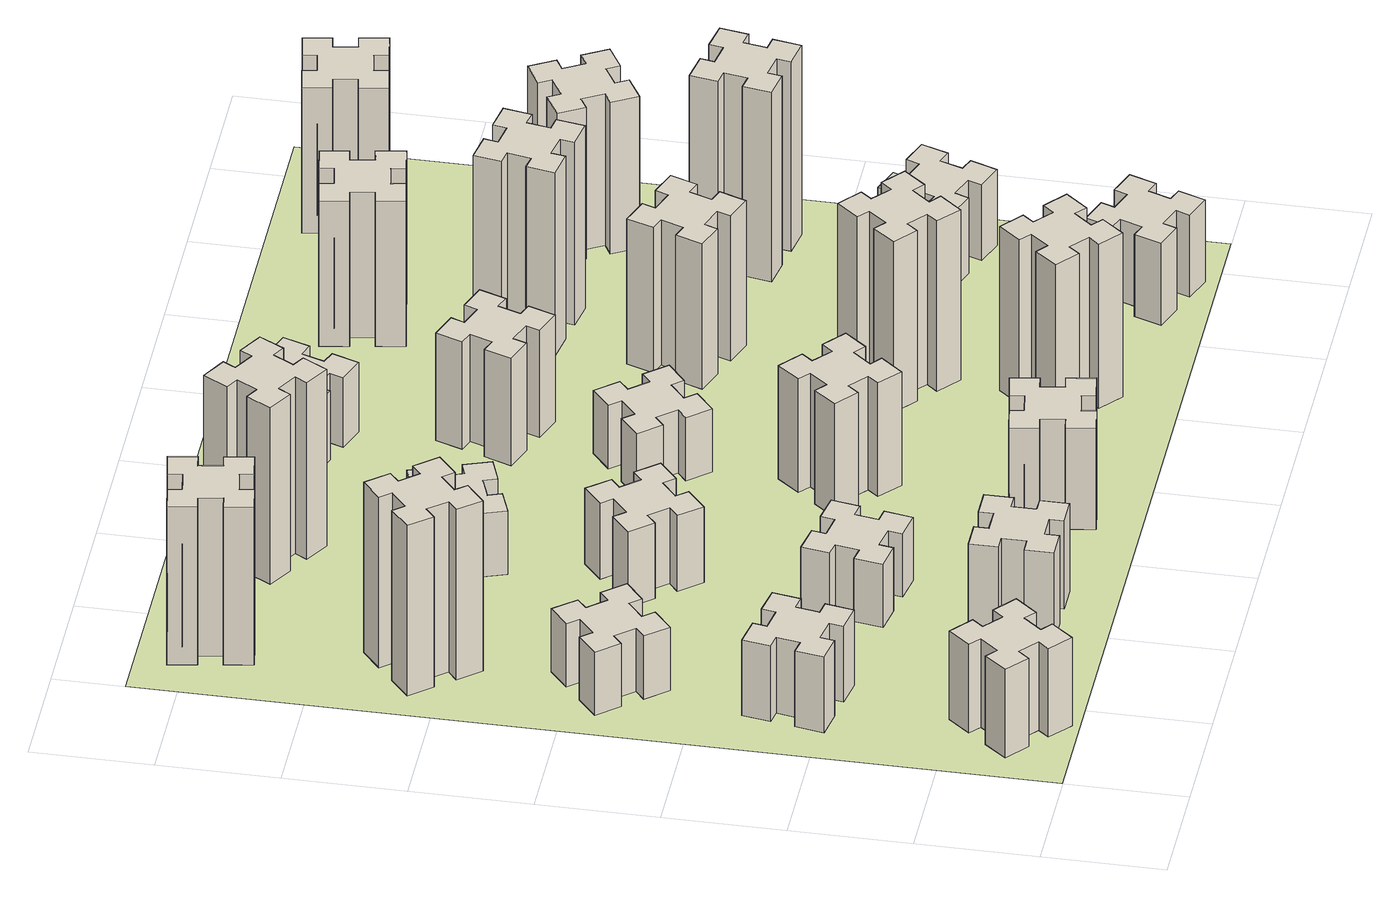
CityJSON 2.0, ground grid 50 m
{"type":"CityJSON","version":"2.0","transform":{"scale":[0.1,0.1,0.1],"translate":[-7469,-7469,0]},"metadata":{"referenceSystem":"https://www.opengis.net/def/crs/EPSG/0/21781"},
"CityObjects":{
"building1":{"type":"Building","attributes":{"class":"1000","function":"1000","usage":"1000","yearOfConstruction":2016,"roofType":"1000","measuredHeight":42,"storeysAboveGround":30,"storeysBelowGround":0},"geometry":[{"type":"Solid","lod":"1","boundaries":[[[[0,1,2,3,4,5,6,7,8,9,10,11,12,13,14,15,16,17,18,19]],[[17,16,20,21]],[[16,15,22,20]],[[15,14,23,22]],[[14,13,24,23]],[[13,12,25,24]],[[12,11,26,25]],[[11,10,27,26]],[[10,9,28,27]],[[9,8,29,28]],[[8,7,30,29]],[[7,6,31,30]],[[6,5,32,31]],[[5,4,33,32]],[[4,3,34,33]],[[3,2,35,34]],[[2,1,36,35]],[[1,0,37,36]],[[0,19,38,37]],[[19,18,39,38]],[[18,17,21,39]],[[24,25,26,27,28,29,30,31,32,33,34,35,36,37,38,39,21,20,22,23]]]]}]},
"building2":{"type":"Building","attributes":{"class":"1000","function":"1000","usage":"1000","yearOfConstruction":2016,"roofType":"1000","measuredHeight":36,"storeysAboveGround":30,"storeysBelowGround":0},"geometry":[{"type":"Solid","lod":"1","boundaries":[[[[40,41,42,43,44,45,46,47,48,49,50,51,52,53,54,55,56,57,58,59]],[[57,56,60,61]],[[56,55,62,60]],[[55,54,63,62]],[[54,53,64,63]],[[53,52,65,64]],[[52,51,66,65]],[[51,50,67,66]],[[50,49,68,67]],[[49,48,69,68]],[[48,47,70,69]],[[47,46,71,70]],[[46,45,72,71]],[[45,44,73,72]],[[44,43,74,73]],[[43,42,75,74]],[[42,41,76,75]],[[41,40,77,76]],[[40,59,78,77]],[[59,58,79,78]],[[58,57,61,79]],[[64,65,66,67,68,69,70,71,72,73,74,75,76,77,78,79,61,60,62,63]]]]}]},
"building3":{"type":"Building","attributes":{"class":"1000","function":"1000","usage":"1000","yearOfConstruction":2016,"roofType":"1000","measuredHeight":30,"storeysAboveGround":30,"storeysBelowGround":0},"geometry":[{"type":"Solid","lod":"1","boundaries":[[[[80,81,82,83,84,85,86,87,88,89,90,91,92,93,94,95,96,97,98,99]],[[97,96,100,101]],[[96,95,102,100]],[[95,94,103,102]],[[94,93,104,103]],[[93,92,105,104]],[[92,91,106,105]],[[91,90,107,106]],[[90,89,108,107]],[[89,88,109,108]],[[88,87,110,109]],[[87,86,111,110]],[[86,85,112,111]],[[85,84,113,112]],[[84,83,114,113]],[[83,82,115,114]],[[82,81,116,115]],[[81,80,117,116]],[[80,99,118,117]],[[99,98,119,118]],[[98,97,101,119]],[[104,105,106,107,108,109,110,111,112,113,114,115,116,117,118,119,101,100,102,103]]]]}]},
"building4":{"type":"Building","attributes":{"class":"1000","function":"1000","usage":"1000","yearOfConstruction":2016,"roofType":"1000","measuredHeight":81,"storeysAboveGround":30,"storeysBelowGround":0},"geometry":[{"type":"Solid","lod":"1","boundaries":[[[[120,121,122,123,124,125,126,127,128,129,130,131,132,133,134,135,136,137,138,139]],[[137,136,140,141]],[[136,135,142,140]],[[135,134,143,142]],[[134,133,144,143]],[[133,132,145,144]],[[132,131,146,145]],[[131,130,147,146]],[[130,129,148,147]],[[129,128,149,148]],[[128,127,150,149]],[[127,126,151,150]],[[126,125,152,151]],[[125,124,153,152]],[[124,123,154,153]],[[123,122,155,154]],[[122,121,156,155]],[[121,120,157,156]],[[120,139,158,157]],[[139,138,159,158]],[[138,137,141,159]],[[144,145,146,147,148,149,150,151,152,153,154,155,156,157,158,159,141,140,142,143]]]]}]},
"building5":{"type":"Building","attributes":{"class":"1000","function":"1000","usage":"1000","yearOfConstruction":2016,"roofType":"1000","measuredHeight":42,"storeysAboveGround":30,"storeysBelowGround":0},"geometry":[{"type":"Solid","lod":"1","boundaries":[[[[160,161,162,163,164,165,166,167,168,169,170,171,172,173,174,175,176,177,178,179]],[[177,176,180,181]],[[176,175,182,180]],[[175,174,183,182]],[[174,173,184,183]],[[173,172,185,184]],[[172,171,186,185]],[[171,170,187,186]],[[170,169,188,187]],[[169,168,189,188]],[[168,167,190,189]],[[167,166,191,190]],[[166,165,192,191]],[[165,164,193,192]],[[164,163,194,193]],[[163,162,195,194]],[[162,161,196,195]],[[161,160,197,196]],[[160,179,198,197]],[[179,178,199,198]],[[178,177,181,199]],[[184,185,186,187,188,189,190,191,192,193,194,195,196,197,198,199,181,180,182,183]]]]}]},
"building6":{"type":"Building","attributes":{"class":"1000","function":"1000","usage":"1000","yearOfConstruction":2016,"roofType":"1000","measuredHeight":75,"storeysAboveGround":30,"storeysBelowGround":0},"geometry":[{"type":"Solid","lod":"1","boundaries":[[[[200,201,202,203,204,205,206,207,208,209,210,211,212,213,214,215,216,217,218,219]],[[217,216,220,221]],[[216,215,222,220]],[[215,214,223,222]],[[214,213,224,223]],[[213,212,225,224]],[[212,211,226,225]],[[211,210,227,226]],[[210,209,228,227]],[[209,208,229,228]],[[208,207,230,229]],[[207,206,231,230]],[[206,205,232,231]],[[205,204,233,232]],[[204,203,234,233]],[[203,202,235,234]],[[202,201,236,235]],[[201,200,237,236]],[[200,219,238,237]],[[219,218,239,238]],[[218,217,221,239]],[[224,225,226,227,228,229,230,231,232,233,234,235,236,237,238,239,221,220,222,223]]]]}]},
"building7":{"type":"Building","attributes":{"class":"1000","function":"1000","usage":"1000","yearOfConstruction":2016,"roofType":"1000","measuredHeight":30,"storeysAboveGround":30,"storeysBelowGround":0},"geometry":[{"type":"Solid","lod":"1","boundaries":[[[[240,241,242,243,244,245,246,247,248,249,250,251,252,253,254,255,256,257,258,259]],[[257,256,260,261]],[[256,255,262,260]],[[255,254,263,262]],[[254,253,264,263]],[[253,252,265,264]],[[252,251,266,265]],[[251,250,267,266]],[[250,249,268,267]],[[249,248,269,268]],[[248,247,270,269]],[[247,246,271,270]],[[246,245,272,271]],[[245,244,273,272]],[[244,243,274,273]],[[243,242,275,274]],[[242,241,276,275]],[[241,240,277,276]],[[240,259,278,277]],[[259,258,279,278]],[[258,257,261,279]],[[264,265,266,267,268,269,270,271,272,273,274,275,276,277,278,279,261,260,262,263]]]]}]},
"building8":{"type":"Building","attributes":{"class":"1000","function":"1000","usage":"1000","yearOfConstruction":2016,"roofType":"1000","measuredHeight":36,"storeysAboveGround":30,"storeysBelowGround":0},"geometry":[{"type":"Solid","lod":"1","boundaries":[[[[280,281,282,283,284,285,286,287,288,289,290,291,292,293,294,295,296,297,298,299]],[[297,296,300,301]],[[296,295,302,300]],[[295,294,303,302]],[[294,293,304,303]],[[293,292,305,304]],[[292,291,306,305]],[[291,290,307,306]],[[290,289,308,307]],[[289,288,309,308]],[[288,287,310,309]],[[287,286,311,310]],[[286,285,312,311]],[[285,284,313,312]],[[284,283,314,313]],[[283,282,315,314]],[[282,281,316,315]],[[281,280,317,316]],[[280,299,318,317]],[[299,298,319,318]],[[298,297,301,319]],[[304,305,306,307,308,309,310,311,312,313,314,315,316,317,318,319,301,300,302,303]]]]}]},
"building9":{"type":"Building","attributes":{"class":"1000","function":"1000","usage":"1000","yearOfConstruction":2016,"roofType":"1000","measuredHeight":30,"storeysAboveGround":30,"storeysBelowGround":0},"geometry":[{"type":"Solid","lod":"1","boundaries":[[[[320,321,322,323,324,325,326,327,328,329,330,331,332,333,334,335,336,337,338,339]],[[337,336,340,341]],[[336,335,342,340]],[[335,334,343,342]],[[334,333,344,343]],[[333,332,345,344]],[[332,331,346,345]],[[331,330,347,346]],[[330,329,348,347]],[[329,328,349,348]],[[328,327,350,349]],[[327,326,351,350]],[[326,325,352,351]],[[325,324,353,352]],[[324,323,354,353]],[[323,322,355,354]],[[322,321,356,355]],[[321,320,357,356]],[[320,339,358,357]],[[339,338,359,358]],[[338,337,341,359]],[[344,345,346,347,348,349,350,351,352,353,354,355,356,357,358,359,341,340,342,343]]]]}]},
"building10":{"type":"Building","attributes":{"class":"1000","function":"1000","usage":"1000","yearOfConstruction":2016,"roofType":"1000","measuredHeight":48,"storeysAboveGround":30,"storeysBelowGround":0},"geometry":[{"type":"Solid","lod":"1","boundaries":[[[[360,361,362,363,364,365,366,367,368,369,370,371,372,373,374,375,376,377,378,379]],[[377,376,380,381]],[[376,375,382,380]],[[375,374,383,382]],[[374,373,384,383]],[[373,372,385,384]],[[372,371,386,385]],[[371,370,387,386]],[[370,369,388,387]],[[369,368,389,388]],[[368,367,390,389]],[[367,366,391,390]],[[366,365,392,391]],[[365,364,393,392]],[[364,363,394,393]],[[363,362,395,394]],[[362,361,396,395]],[[361,360,397,396]],[[360,379,398,397]],[[379,378,399,398]],[[378,377,381,399]],[[384,385,386,387,388,389,390,391,392,393,394,395,396,397,398,399,381,380,382,383]]]]}]},
"building11":{"type":"Building","attributes":{"class":"1000","function":"1000","usage":"1000","yearOfConstruction":2016,"roofType":"1000","measuredHeight":84,"storeysAboveGround":30,"storeysBelowGround":0},"geometry":[{"type":"Solid","lod":"1","boundaries":[[[[400,401,402,403,404,405,406,407,408,409,410,411,412,413,414,415,416,417,418,419]],[[417,416,420,421]],[[416,415,422,420]],[[415,414,423,422]],[[414,413,424,423]],[[413,412,425,424]],[[412,411,426,425]],[[411,410,427,426]],[[410,409,428,427]],[[409,408,429,428]],[[408,407,430,429]],[[407,406,431,430]],[[406,405,432,431]],[[405,404,433,432]],[[404,403,434,433]],[[403,402,435,434]],[[402,401,436,435]],[[401,400,437,436]],[[400,419,438,437]],[[419,418,439,438]],[[418,417,421,439]],[[424,425,426,427,428,429,430,431,432,433,434,435,436,437,438,439,421,420,422,423]]]]}]},
"building12":{"type":"Building","attributes":{"class":"1000","function":"1000","usage":"1000","yearOfConstruction":2016,"roofType":"1000","measuredHeight":54,"storeysAboveGround":30,"storeysBelowGround":0},"geometry":[{"type":"Solid","lod":"1","boundaries":[[[[440,441,442,443,444,445,446,447,448,449,450,451,452,453,454,455,456,457,458,459]],[[457,456,460,461]],[[456,455,462,460]],[[455,454,463,462]],[[454,453,464,463]],[[453,452,465,464]],[[452,451,466,465]],[[451,450,467,466]],[[450,449,468,467]],[[449,448,469,468]],[[448,447,470,469]],[[447,446,471,470]],[[446,445,472,471]],[[445,444,473,472]],[[444,443,474,473]],[[443,442,475,474]],[[442,441,476,475]],[[441,440,477,476]],[[440,459,478,477]],[[459,458,479,478]],[[458,457,461,479]],[[464,465,466,467,468,469,470,471,472,473,474,475,476,477,478,479,461,460,462,463]]]]}]},
"building13":{"type":"Building","attributes":{"class":"1000","function":"1000","usage":"1000","yearOfConstruction":2016,"roofType":"1000","measuredHeight":30,"storeysAboveGround":30,"storeysBelowGround":0},"geometry":[{"type":"Solid","lod":"1","boundaries":[[[[480,481,482,483,484,485,486,487,488,489,490,491,492,493,494,495,496,497,498,499]],[[497,496,500,501]],[[496,495,502,500]],[[495,494,503,502]],[[494,493,504,503]],[[493,492,505,504]],[[492,491,506,505]],[[491,490,507,506]],[[490,489,508,507]],[[489,488,509,508]],[[488,487,510,509]],[[487,486,511,510]],[[486,485,512,511]],[[485,484,513,512]],[[484,483,514,513]],[[483,482,515,514]],[[482,481,516,515]],[[481,480,517,516]],[[480,499,518,517]],[[499,498,519,518]],[[498,497,501,519]],[[504,505,506,507,508,509,510,511,512,513,514,515,516,517,518,519,501,500,502,503]]]]}]},
"building14":{"type":"Building","attributes":{"class":"1000","function":"1000","usage":"1000","yearOfConstruction":2016,"roofType":"1000","measuredHeight":51,"storeysAboveGround":30,"storeysBelowGround":0},"geometry":[{"type":"Solid","lod":"1","boundaries":[[[[520,521,522,523,524,525,526,527,528,529,530,531,532,533,534,535,536,537,538,539]],[[537,536,540,541]],[[536,535,542,540]],[[535,534,543,542]],[[534,533,544,543]],[[533,532,545,544]],[[532,531,546,545]],[[531,530,547,546]],[[530,529,548,547]],[[529,528,549,548]],[[528,527,550,549]],[[527,526,551,550]],[[526,525,552,551]],[[525,524,553,552]],[[524,523,554,553]],[[523,522,555,554]],[[522,521,556,555]],[[521,520,557,556]],[[520,539,558,557]],[[539,538,559,558]],[[538,537,541,559]],[[544,545,546,547,548,549,550,551,552,553,554,555,556,557,558,559,541,540,542,543]]]]}]},
"building15":{"type":"Building","attributes":{"class":"1000","function":"1000","usage":"1000","yearOfConstruction":2016,"roofType":"1000","measuredHeight":78,"storeysAboveGround":30,"storeysBelowGround":0},"geometry":[{"type":"Solid","lod":"1","boundaries":[[[[560,561,562,563,564,565,566,567,568,569,570,571,572,573,574,575,576,577,578,579]],[[577,576,580,581]],[[576,575,582,580]],[[575,574,583,582]],[[574,573,584,583]],[[573,572,585,584]],[[572,571,586,585]],[[571,570,587,586]],[[570,569,588,587]],[[569,568,589,588]],[[568,567,590,589]],[[567,566,591,590]],[[566,565,592,591]],[[565,564,593,592]],[[564,563,594,593]],[[563,562,595,594]],[[562,561,596,595]],[[561,560,597,596]],[[560,579,598,597]],[[579,578,599,598]],[[578,577,581,599]],[[584,585,586,587,588,589,590,591,592,593,594,595,596,597,598,599,581,580,582,583]]]]}]},
"building16":{"type":"Building","attributes":{"class":"1000","function":"1000","usage":"1000","yearOfConstruction":2016,"roofType":"1000","measuredHeight":33,"storeysAboveGround":30,"storeysBelowGround":0},"geometry":[{"type":"Solid","lod":"1","boundaries":[[[[600,601,602,603,604,605,606,607,608,609,610,611,612,613,614,615,616,617,618,619]],[[617,616,620,621]],[[616,615,622,620]],[[615,614,623,622]],[[614,613,624,623]],[[613,612,625,624]],[[612,611,626,625]],[[611,610,627,626]],[[610,609,628,627]],[[609,608,629,628]],[[608,607,630,629]],[[607,606,631,630]],[[606,605,632,631]],[[605,604,633,632]],[[604,603,634,633]],[[603,602,635,634]],[[602,601,636,635]],[[601,600,637,636]],[[600,619,638,637]],[[619,618,639,638]],[[618,617,621,639]],[[624,625,626,627,628,629,630,631,632,633,634,635,636,637,638,639,621,620,622,623]]]]}]},
"building17":{"type":"Building","attributes":{"class":"1000","function":"1000","usage":"1000","yearOfConstruction":2016,"roofType":"1000","measuredHeight":81,"storeysAboveGround":30,"storeysBelowGround":0},"geometry":[{"type":"Solid","lod":"1","boundaries":[[[[640,641,642,643,644,645,646,647,648,649,650,651,652,653,654,655,656,657,658,659]],[[657,656,660,661]],[[656,655,662,660]],[[655,654,663,662]],[[654,653,664,663]],[[653,652,665,664]],[[652,651,666,665]],[[651,650,667,666]],[[650,649,668,667]],[[649,648,669,668]],[[648,647,670,669]],[[647,646,671,670]],[[646,645,672,671]],[[645,644,673,672]],[[644,643,674,673]],[[643,642,675,674]],[[642,641,676,675]],[[641,640,677,676]],[[640,659,678,677]],[[659,658,679,678]],[[658,657,661,679]],[[664,665,666,667,668,669,670,671,672,673,674,675,676,677,678,679,661,660,662,663]]]]}]},
"building18":{"type":"Building","attributes":{"class":"1000","function":"1000","usage":"1000","yearOfConstruction":2016,"roofType":"1000","measuredHeight":69,"storeysAboveGround":30,"storeysBelowGround":0},"geometry":[{"type":"Solid","lod":"1","boundaries":[[[[680,681,682,683,684,685,686,687,688,689,690,691,692,693,694,695,696,697,698,699]],[[697,696,700,701]],[[696,695,702,700]],[[695,694,703,702]],[[694,693,704,703]],[[693,692,705,704]],[[692,691,706,705]],[[691,690,707,706]],[[690,689,708,707]],[[689,688,709,708]],[[688,687,710,709]],[[687,686,711,710]],[[686,685,712,711]],[[685,684,713,712]],[[684,683,714,713]],[[683,682,715,714]],[[682,681,716,715]],[[681,680,717,716]],[[680,699,718,717]],[[699,698,719,718]],[[698,697,701,719]],[[704,705,706,707,708,709,710,711,712,713,714,715,716,717,718,719,701,700,702,703]]]]}]},
"building19":{"type":"Building","attributes":{"class":"1000","function":"1000","usage":"1000","yearOfConstruction":2016,"roofType":"1000","measuredHeight":39,"storeysAboveGround":30,"storeysBelowGround":0},"geometry":[{"type":"Solid","lod":"1","boundaries":[[[[720,721,722,723,724,725,726,727,728,729,730,731,732,733,734,735,736,737,738,739]],[[737,736,740,741]],[[736,735,742,740]],[[735,734,743,742]],[[734,733,744,743]],[[733,732,745,744]],[[732,731,746,745]],[[731,730,747,746]],[[730,729,748,747]],[[729,728,749,748]],[[728,727,750,749]],[[727,726,751,750]],[[726,725,752,751]],[[725,724,753,752]],[[724,723,754,753]],[[723,722,755,754]],[[722,721,756,755]],[[721,720,757,756]],[[720,739,758,757]],[[739,738,759,758]],[[738,737,741,759]],[[744,745,746,747,748,749,750,751,752,753,754,755,756,757,758,759,741,740,742,743]]]]}]},
"building20":{"type":"Building","attributes":{"class":"1000","function":"1000","usage":"1000","yearOfConstruction":2016,"roofType":"1000","measuredHeight":87,"storeysAboveGround":30,"storeysBelowGround":0},"geometry":[{"type":"Solid","lod":"1","boundaries":[[[[760,761,762,763,764,765,766,767,768,769,770,771,772,773,774,775,776,777,778,779]],[[777,776,780,781]],[[776,775,782,780]],[[775,774,783,782]],[[774,773,784,783]],[[773,772,785,784]],[[772,771,786,785]],[[771,770,787,786]],[[770,769,788,787]],[[769,768,789,788]],[[768,767,790,789]],[[767,766,791,790]],[[766,765,792,791]],[[765,764,793,792]],[[764,763,794,793]],[[763,762,795,794]],[[762,761,796,795]],[[761,760,797,796]],[[760,779,798,797]],[[779,778,799,798]],[[778,777,781,799]],[[784,785,786,787,788,789,790,791,792,793,794,795,796,797,798,799,781,780,782,783]]]]}]},
"building21":{"type":"Building","attributes":{"class":"1000","function":"1000","usage":"1000","yearOfConstruction":2016,"roofType":"1000","measuredHeight":69,"storeysAboveGround":30,"storeysBelowGround":0},"geometry":[{"type":"Solid","lod":"1","boundaries":[[[[800,801,802,803,804,805,806,807,808,809,810,811,812,813,814,815,816,817,818,819]],[[817,816,820,821]],[[816,815,822,820]],[[815,814,823,822]],[[814,813,824,823]],[[813,812,825,824]],[[812,811,826,825]],[[811,810,827,826]],[[810,809,828,827]],[[809,808,829,828]],[[808,807,830,829]],[[807,806,831,830]],[[806,805,832,831]],[[805,804,833,832]],[[804,803,834,833]],[[803,802,835,834]],[[802,801,836,835]],[[801,800,837,836]],[[800,819,838,837]],[[819,818,839,838]],[[818,817,821,839]],[[824,825,826,827,828,829,830,831,832,833,834,835,836,837,838,839,821,820,822,823]]]]}]},
"building22":{"type":"Building","attributes":{"class":"1000","function":"1000","usage":"1000","yearOfConstruction":2016,"roofType":"1000","measuredHeight":36,"storeysAboveGround":30,"storeysBelowGround":0},"geometry":[{"type":"Solid","lod":"1","boundaries":[[[[840,841,842,843,844,845,846,847,848,849,850,851,852,853,854,855,856,857,858,859]],[[857,856,860,861]],[[856,855,862,860]],[[855,854,863,862]],[[854,853,864,863]],[[853,852,865,864]],[[852,851,866,865]],[[851,850,867,866]],[[850,849,868,867]],[[849,848,869,868]],[[848,847,870,869]],[[847,846,871,870]],[[846,845,872,871]],[[845,844,873,872]],[[844,843,874,873]],[[843,842,875,874]],[[842,841,876,875]],[[841,840,877,876]],[[840,859,878,877]],[[859,858,879,878]],[[858,857,861,879]],[[864,865,866,867,868,869,870,871,872,873,874,875,876,877,878,879,861,860,862,863]]]]}]},
"building23":{"type":"Building","attributes":{"class":"1000","function":"1000","usage":"1000","yearOfConstruction":2016,"roofType":"1000","measuredHeight":90,"storeysAboveGround":30,"storeysBelowGround":0},"geometry":[{"type":"Solid","lod":"1","boundaries":[[[[880,881,882,883,884,885,886,887,888,889,890,891,892,893,894,895,896,897,898,899]],[[897,896,900,901]],[[896,895,902,900]],[[895,894,903,902]],[[894,893,904,903]],[[893,892,905,904]],[[892,891,906,905]],[[891,890,907,906]],[[890,889,908,907]],[[889,888,909,908]],[[888,887,910,909]],[[887,886,911,910]],[[886,885,912,911]],[[885,884,913,912]],[[884,883,914,913]],[[883,882,915,914]],[[882,881,916,915]],[[881,880,917,916]],[[880,899,918,917]],[[899,898,919,918]],[[898,897,901,919]],[[904,905,906,907,908,909,910,911,912,913,914,915,916,917,918,919,901,900,902,903]]]]}]},
"building24":{"type":"Building","attributes":{"class":"1000","function":"1000","usage":"1000","yearOfConstruction":2016,"roofType":"1000","measuredHeight":72,"storeysAboveGround":30,"storeysBelowGround":0},"geometry":[{"type":"Solid","lod":"1","boundaries":[[[[920,921,922,923,924,925,926,927,928,929,930,931,932,933,934,935,936,937,938,939]],[[937,936,940,941]],[[936,935,942,940]],[[935,934,943,942]],[[934,933,944,943]],[[933,932,945,944]],[[932,931,946,945]],[[931,930,947,946]],[[930,929,948,947]],[[929,928,949,948]],[[928,927,950,949]],[[927,926,951,950]],[[926,925,952,951]],[[925,924,953,952]],[[924,923,954,953]],[[923,922,955,954]],[[922,921,956,955]],[[921,920,957,956]],[[920,939,958,957]],[[939,938,959,958]],[[938,937,941,959]],[[944,945,946,947,948,949,950,951,952,953,954,955,956,957,958,959,941,940,942,943]]]]}]},
"building25":{"type":"Building","attributes":{"class":"1000","function":"1000","usage":"1000","yearOfConstruction":2016,"roofType":"1000","measuredHeight":69,"storeysAboveGround":30,"storeysBelowGround":0},"geometry":[{"type":"Solid","lod":"1","boundaries":[[[[960,961,962,963,964,965,966,967,968,969,970,971,972,973,974,975,976,977,978,979]],[[977,976,980,981]],[[976,975,982,980]],[[975,974,983,982]],[[974,973,984,983]],[[973,972,985,984]],[[972,971,986,985]],[[971,970,987,986]],[[970,969,988,987]],[[969,968,989,988]],[[968,967,990,989]],[[967,966,991,990]],[[966,965,992,991]],[[965,964,993,992]],[[964,963,994,993]],[[963,962,995,994]],[[962,961,996,995]],[[961,960,997,996]],[[960,979,998,997]],[[979,978,999,998]],[[978,977,981,999]],[[984,985,986,987,988,989,990,991,992,993,994,995,996,997,998,999,981,980,982,983]]]]}]},
"landuse1":{"type":"LandUse","attributes":{"name":"plot1","function":"1010"},"geometry":[{"type":"MultiSurface","lod":"1","boundaries":[[[1000,1001,1002,1003]]]}]}
},
"vertices":[
[266,223,0],[343,159,0],[304,113,0],[396,36,0],[473,128,0],[427,166,0],[492,243,0],[538,204,0],[615,296,0],[523,373,0],[484,327,0],[408,392,0],[446,438,0],[354,515,0],[277,423,0],[323,384,0],[259,308,0],[213,346,0],[136,254,0],[228,177,0],[259,308,420],[213,346,420],[323,384,420],[277,423,420],[354,515,420],[446,438,420],[408,392,420],[484,327,420],[523,373,420],[615,296,420],[538,204,420],[492,243,420],[427,166,420],[473,128,420],[396,36,420],[304,113,420],[343,159,420],[266,223,420],[228,177,420],[136,254,420],
[307,1016,0],[405,998,0],[395,939,0],[513,918,0],[534,1037,0],[475,1047,0],[492,1145,0],[551,1135,0],[572,1253,0],[454,1274,0],[444,1215,0],[345,1232,0],[356,1291,0],[237,1312,0],[217,1194,0],[276,1184,0],[258,1085,0],[199,1096,0],[178,977,0],[297,957,0],[258,1085,360],[199,1096,360],[276,1184,360],[217,1194,360],[237,1312,360],[356,1291,360],[345,1232,360],[444,1215,360],[454,1274,360],[572,1253,360],[551,1135,360],[492,1145,360],[475,1047,360],[534,1037,360],[513,918,360],[395,939,360],[405,998,360],[307,1016,360],[297,957,360],[178,977,360],
[492,1888,0],[427,1964,0],[473,2003,0],[396,2095,0],[304,2018,0],[343,1972,0],[266,1907,0],[228,1953,0],[136,1876,0],[213,1784,0],[259,1823,0],[323,1746,0],[277,1708,0],[354,1616,0],[446,1693,0],[408,1739,0],[484,1803,0],[523,1757,0],[615,1834,0],[538,1926,0],[484,1803,300],[523,1757,300],[408,1739,300],[446,1693,300],[354,1616,300],[277,1708,300],[323,1746,300],[259,1823,300],[213,1784,300],[136,1876,300],[228,1953,300],[266,1907,300],[343,1972,300],[304,2018,300],[396,2095,300],[473,2003,300],[427,1964,300],[492,1888,300],[538,1926,300],[615,1834,300],
[343,2712,0],[266,2647,0],[228,2693,0],[136,2616,0],[213,2524,0],[259,2563,0],[323,2486,0],[277,2448,0],[354,2356,0],[446,2433,0],[408,2479,0],[484,2543,0],[523,2497,0],[615,2574,0],[538,2666,0],[492,2628,0],[427,2704,0],[473,2743,0],[396,2835,0],[304,2758,0],[427,2704,810],[473,2743,810],[492,2628,810],[538,2666,810],[615,2574,810],[523,2497,810],[484,2543,810],[408,2479,810],[446,2433,810],[354,2356,810],[277,2448,810],[323,2486,810],[259,2563,810],[213,2524,810],[136,2616,810],[228,2693,810],[266,2647,810],[343,2712,810],[304,2758,810],[396,2835,810],
[1165,485,0],[1065,485,0],[1065,545,0],[945,545,0],[945,425,0],[1005,425,0],[1005,325,0],[945,325,0],[945,205,0],[1065,205,0],[1065,265,0],[1165,265,0],[1165,205,0],[1285,205,0],[1285,325,0],[1225,325,0],[1225,425,0],[1285,425,0],[1285,545,0],[1165,545,0],[1225,425,420],[1285,425,420],[1225,325,420],[1285,325,420],[1285,205,420],[1165,205,420],[1165,265,420],[1065,265,420],[1065,205,420],[945,205,420],[945,325,420],[1005,325,420],[1005,425,420],[945,425,420],[945,545,420],[1065,545,420],[1065,485,420],[1165,485,420],[1165,545,420],[1285,545,420],
[492,3405,0],[475,3504,0],[534,3514,0],[513,3632,0],[395,3611,0],[405,3552,0],[307,3535,0],[297,3594,0],[178,3573,0],[199,3455,0],[258,3465,0],[276,3367,0],[217,3357,0],[237,3238,0],[356,3259,0],[345,3318,0],[444,3336,0],[454,3277,0],[572,3297,0],[551,3416,0],[444,3336,750],[454,3277,750],[345,3318,750],[356,3259,750],[237,3238,750],[217,3357,750],[276,3367,750],[258,3465,750],[199,3455,750],[178,3573,750],[297,3594,750],[307,3535,750],[405,3552,750],[395,3611,750],[513,3632,750],[534,3514,750],[475,3504,750],[492,3405,750],[551,3416,750],[572,3297,750],
[1016,1084,0],[998,985,0],[939,996,0],[918,877,0],[1037,857,0],[1047,916,0],[1145,898,0],[1135,839,0],[1253,818,0],[1274,937,0],[1215,947,0],[1232,1045,0],[1291,1035,0],[1312,1153,0],[1194,1174,0],[1184,1115,0],[1085,1132,0],[1096,1191,0],[977,1212,0],[957,1094,0],[1085,1132,300],[1096,1191,300],[1184,1115,300],[1194,1174,300],[1312,1153,300],[1291,1035,300],[1232,1045,300],[1215,947,300],[1274,937,300],[1253,818,300],[1135,839,300],[1145,898,300],[1047,916,300],[1037,857,300],[918,877,300],[939,996,300],[998,985,300],[1016,1084,300],[957,1094,300],[977,1212,300],
[1083,1972,0],[1006,1907,0],[968,1953,0],[876,1876,0],[953,1784,0],[999,1823,0],[1063,1746,0],[1017,1708,0],[1094,1616,0],[1186,1693,0],[1148,1739,0],[1224,1803,0],[1263,1757,0],[1355,1834,0],[1278,1926,0],[1232,1888,0],[1167,1964,0],[1213,2003,0],[1136,2095,0],[1044,2018,0],[1167,1964,360],[1213,2003,360],[1232,1888,360],[1278,1926,360],[1355,1834,360],[1263,1757,360],[1224,1803,360],[1148,1739,360],[1186,1693,360],[1094,1616,360],[1017,1708,360],[1063,1746,360],[999,1823,360],[953,1784,360],[876,1876,360],[968,1953,360],[1006,1907,360],[1083,1972,360],[1044,2018,360],[1136,2095,360],
[1106,2475,0],[1200,2509,0],[1220,2453,0],[1333,2494,0],[1292,2607,0],[1236,2586,0],[1202,2680,0],[1258,2700,0],[1217,2813,0],[1104,2772,0],[1125,2716,0],[1031,2682,0],[1010,2738,0],[897,2697,0],[939,2584,0],[995,2605,0],[1029,2511,0],[973,2490,0],[1014,2377,0],[1127,2419,0],[1029,2511,300],[973,2490,300],[995,2605,300],[939,2584,300],[897,2697,300],[1010,2738,300],[1031,2682,300],[1125,2716,300],[1104,2772,300],[1217,2813,300],[1258,2700,300],[1202,2680,300],[1236,2586,300],[1292,2607,300],[1333,2494,300],[1220,2453,300],[1200,2509,300],[1106,2475,300],[1127,2419,300],[1014,2377,300],
[1738,405,0],[1756,307,0],[1697,297,0],[1717,178,0],[1836,199,0],[1825,258,0],[1924,276,0],[1934,217,0],[2052,237,0],[2031,356,0],[1972,345,0],[1955,444,0],[2014,454,0],[1993,572,0],[1875,551,0],[1885,492,0],[1787,475,0],[1777,534,0],[1658,513,0],[1679,395,0],[1787,475,480],[1777,534,480],[1885,492,480],[1875,551,480],[1993,572,480],[2014,454,480],[1955,444,480],[1972,345,480],[2031,356,480],[2052,237,480],[1934,217,480],[1924,276,480],[1825,258,480],[1836,199,480],[1717,178,480],[1697,297,480],[1756,307,480],[1738,405,480],[1679,395,480],[1658,513,480],
[917,3265,0],[1004,3215,0],[974,3163,0],[1078,3103,0],[1138,3207,0],[1086,3237,0],[1136,3324,0],[1188,3294,0],[1248,3398,0],[1144,3458,0],[1114,3406,0],[1027,3456,0],[1057,3508,0],[953,3568,0],[893,3464,0],[945,3434,0],[895,3347,0],[843,3377,0],[783,3273,0],[887,3213,0],[895,3347,840],[843,3377,840],[945,3434,840],[893,3464,840],[953,3568,840],[1057,3508,840],[1027,3456,840],[1114,3406,840],[1144,3458,840],[1248,3398,840],[1188,3294,840],[1136,3324,840],[1086,3237,840],[1138,3207,840],[1078,3103,840],[974,3163,840],[1004,3215,840],[917,3265,840],[887,3213,840],[783,3273,840],
[1746,1163,0],[1823,1099,0],[1784,1053,0],[1876,976,0],[1953,1068,0],[1907,1106,0],[1972,1183,0],[2018,1144,0],[2095,1236,0],[2003,1313,0],[1964,1267,0],[1888,1332,0],[1926,1378,0],[1834,1455,0],[1757,1363,0],[1803,1324,0],[1739,1248,0],[1693,1286,0],[1616,1194,0],[1708,1117,0],[1739,1248,540],[1693,1286,540],[1803,1324,540],[1757,1363,540],[1834,1455,540],[1926,1378,540],[1888,1332,540],[1964,1267,540],[2003,1313,540],[2095,1236,540],[2018,1144,540],[1972,1183,540],[1907,1106,540],[1953,1068,540],[1876,976,540],[1784,1053,540],[1823,1099,540],[1746,1163,540],[1708,1117,540],[1616,1194,540],
[1972,1988,0],[1907,2064,0],[1953,2103,0],[1876,2195,0],[1784,2118,0],[1823,2072,0],[1746,2007,0],[1708,2053,0],[1616,1976,0],[1693,1884,0],[1739,1923,0],[1803,1846,0],[1757,1808,0],[1834,1716,0],[1926,1793,0],[1888,1839,0],[1964,1903,0],[2003,1857,0],[2095,1934,0],[2018,2026,0],[1964,1903,300],[2003,1857,300],[1888,1839,300],[1926,1793,300],[1834,1716,300],[1757,1808,300],[1803,1846,300],[1739,1923,300],[1693,1884,300],[1616,1976,300],[1708,2053,300],[1746,2007,300],[1823,2072,300],[1784,2118,300],[1876,2195,300],[1953,2103,300],[1907,2064,300],[1972,1988,300],[2018,2026,300],[2095,1934,300],
[2040,2682,0],[1946,2716,0],[1967,2772,0],[1854,2813,0],[1813,2700,0],[1869,2680,0],[1835,2586,0],[1779,2607,0],[1737,2494,0],[1850,2453,0],[1871,2509,0],[1965,2475,0],[1944,2419,0],[2057,2377,0],[2098,2490,0],[2042,2511,0],[2076,2605,0],[2132,2584,0],[2173,2697,0],[2060,2738,0],[2076,2605,510],[2132,2584,510],[2042,2511,510],[2098,2490,510],[2057,2377,510],[1944,2419,510],[1965,2475,510],[1871,2509,510],[1850,2453,510],[1737,2494,510],[1779,2607,510],[1835,2586,510],[1869,2680,510],[1813,2700,510],[1854,2813,510],[1967,2772,510],[1946,2716,510],[2040,2682,510],[2060,2738,510],[2173,2697,510],
[2704,527,0],[2628,592,0],[2666,638,0],[2574,715,0],[2497,623,0],[2543,584,0],[2479,508,0],[2433,546,0],[2356,454,0],[2448,377,0],[2486,423,0],[2563,359,0],[2524,313,0],[2616,236,0],[2693,328,0],[2647,366,0],[2712,443,0],[2758,404,0],[2835,496,0],[2743,573,0],[2712,443,780],[2758,404,780],[2647,366,780],[2693,328,780],[2616,236,780],[2524,313,780],[2563,359,780],[2486,423,780],[2448,377,780],[2356,454,780],[2433,546,780],[2479,508,780],[2543,584,780],[2497,623,780],[2574,715,780],[2666,638,780],[2628,592,780],[2704,527,780],[2743,573,780],[2835,496,780],
[1671,3249,0],[1765,3215,0],[1744,3159,0],[1857,3117,0],[1898,3230,0],[1842,3251,0],[1876,3345,0],[1932,3324,0],[1973,3437,0],[1860,3478,0],[1840,3422,0],[1746,3456,0],[1767,3512,0],[1654,3553,0],[1613,3440,0],[1669,3420,0],[1635,3326,0],[1579,3347,0],[1537,3234,0],[1650,3193,0],[1635,3326,330],[1579,3347,330],[1669,3420,330],[1613,3440,330],[1654,3553,330],[1767,3512,330],[1746,3456,330],[1840,3422,330],[1860,3478,330],[1973,3437,330],[1932,3324,330],[1876,3345,330],[1842,3251,330],[1898,3230,330],[1857,3117,330],[1744,3159,330],[1765,3215,330],[1671,3249,330],[1650,3193,330],[1537,3234,330],
[2647,1006,0],[2712,1083,0],[2758,1044,0],[2835,1136,0],[2743,1213,0],[2704,1167,0],[2628,1232,0],[2666,1278,0],[2574,1355,0],[2497,1263,0],[2543,1224,0],[2479,1148,0],[2433,1186,0],[2356,1094,0],[2448,1017,0],[2486,1063,0],[2563,999,0],[2524,953,0],[2616,876,0],[2693,968,0],[2563,999,810],[2524,953,810],[2486,1063,810],[2448,1017,810],[2356,1094,810],[2433,1186,810],[2479,1148,810],[2543,1224,810],[2497,1263,810],[2574,1355,810],[2666,1278,810],[2628,1232,810],[2704,1167,810],[2743,1213,810],[2835,1136,810],[2758,1044,810],[2712,1083,810],[2647,1006,810],[2693,968,810],[2616,876,810],
[2682,1871,0],[2716,1965,0],[2772,1944,0],[2813,2057,0],[2700,2098,0],[2680,2042,0],[2586,2076,0],[2607,2132,0],[2494,2173,0],[2453,2060,0],[2509,2040,0],[2475,1946,0],[2419,1967,0],[2377,1854,0],[2490,1813,0],[2511,1869,0],[2605,1835,0],[2584,1779,0],[2697,1737,0],[2738,1850,0],[2605,1835,690],[2584,1779,690],[2511,1869,690],[2490,1813,690],[2377,1854,690],[2419,1967,690],[2475,1946,690],[2509,2040,690],[2453,2060,690],[2494,2173,690],[2607,2132,690],[2586,2076,690],[2680,2042,690],[2700,2098,690],[2813,2057,690],[2772,1944,690],[2716,1965,690],[2682,1871,690],[2738,1850,690],[2697,1737,690],
[3251,189,0],[3345,155,0],[3324,99,0],[3437,57,0],[3478,170,0],[3422,191,0],[3456,285,0],[3512,264,0],[3553,377,0],[3440,418,0],[3420,362,0],[3326,396,0],[3347,452,0],[3234,493,0],[3193,380,0],[3249,360,0],[3215,266,0],[3159,287,0],[3117,174,0],[3230,133,0],[3215,266,390],[3159,287,390],[3249,360,390],[3193,380,390],[3234,493,390],[3347,452,390],[3326,396,390],[3420,362,390],[3440,418,390],[3553,377,390],[3512,264,390],[3456,285,390],[3422,191,390],[3478,170,390],[3437,57,390],[3324,99,390],[3345,155,390],[3251,189,390],[3230,133,390],[3117,174,390],
[2627,2496,0],[2725,2478,0],[2715,2419,0],[2833,2398,0],[2854,2517,0],[2795,2527,0],[2812,2625,0],[2871,2615,0],[2892,2733,0],[2774,2754,0],[2764,2695,0],[2665,2712,0],[2676,2771,0],[2557,2792,0],[2537,2674,0],[2596,2664,0],[2578,2565,0],[2519,2576,0],[2498,2457,0],[2617,2437,0],[2578,2565,870],[2519,2576,870],[2596,2664,870],[2537,2674,870],[2557,2792,870],[2676,2771,870],[2665,2712,870],[2764,2695,870],[2774,2754,870],[2892,2733,870],[2871,2615,870],[2812,2625,870],[2795,2527,870],[2854,2517,870],[2833,2398,870],[2715,2419,870],[2725,2478,870],[2627,2496,870],[2617,2437,870],[2498,2457,870],
[2565,3118,0],[2664,3136,0],[2674,3077,0],[2792,3097,0],[2771,3216,0],[2712,3205,0],[2695,3304,0],[2754,3314,0],[2733,3432,0],[2615,3411,0],[2625,3352,0],[2527,3335,0],[2517,3394,0],[2398,3373,0],[2419,3255,0],[2478,3265,0],[2496,3167,0],[2437,3157,0],[2457,3038,0],[2576,3059,0],[2496,3167,690],[2437,3157,690],[2478,3265,690],[2419,3255,690],[2398,3373,690],[2517,3394,690],[2527,3335,690],[2625,3352,690],[2615,3411,690],[2733,3432,690],[2754,3314,690],[2695,3304,690],[2712,3205,690],[2771,3216,690],[2792,3097,690],[2674,3077,690],[2664,3136,690],[2565,3118,690],[2576,3059,690],[2457,3038,690],
[3351,1029,0],[3445,995,0],[3424,939,0],[3537,897,0],[3578,1010,0],[3522,1031,0],[3556,1125,0],[3612,1104,0],[3653,1217,0],[3540,1258,0],[3520,1202,0],[3426,1236,0],[3447,1292,0],[3334,1333,0],[3293,1220,0],[3349,1200,0],[3315,1106,0],[3259,1127,0],[3217,1014,0],[3330,973,0],[3315,1106,360],[3259,1127,360],[3349,1200,360],[3293,1220,360],[3334,1333,360],[3447,1292,360],[3426,1236,360],[3520,1202,360],[3540,1258,360],[3653,1217,360],[3612,1104,360],[3556,1125,360],[3522,1031,360],[3578,1010,360],[3537,897,360],[3424,939,360],[3445,995,360],[3351,1029,360],[3330,973,360],[3217,1014,360],
[3435,1787,0],[3452,1885,0],[3511,1875,0],[3532,1993,0],[3414,2014,0],[3404,1955,0],[3305,1972,0],[3316,2031,0],[3197,2052,0],[3177,1934,0],[3236,1924,0],[3218,1825,0],[3159,1836,0],[3138,1717,0],[3257,1697,0],[3267,1756,0],[3365,1738,0],[3355,1679,0],[3473,1658,0],[3494,1777,0],[3365,1738,900],[3355,1679,900],[3267,1756,900],[3257,1697,900],[3138,1717,900],[3159,1836,900],[3218,1825,900],[3236,1924,900],[3177,1934,900],[3197,2052,900],[3316,2031,900],[3305,1972,900],[3404,1955,900],[3414,2014,900],[3532,1993,900],[3511,1875,900],[3452,1885,900],[3435,1787,900],[3494,1777,900],[3473,1658,900],
[3456,2507,0],[3406,2594,0],[3458,2624,0],[3398,2728,0],[3294,2668,0],[3324,2616,0],[3237,2566,0],[3207,2618,0],[3103,2558,0],[3163,2454,0],[3215,2484,0],[3265,2397,0],[3213,2367,0],[3273,2263,0],[3377,2323,0],[3347,2375,0],[3434,2425,0],[3464,2373,0],[3568,2433,0],[3508,2537,0],[3434,2425,720],[3464,2373,720],[3347,2375,720],[3377,2323,720],[3273,2263,720],[3213,2367,720],[3265,2397,720],[3215,2484,720],[3163,2454,720],[3103,2558,720],[3207,2618,720],[3237,2566,720],[3324,2616,720],[3294,2668,720],[3398,2728,720],[3458,2624,720],[3406,2594,720],[3456,2507,720],[3508,2537,720],[3568,2433,720],
[3218,3465,0],[3236,3367,0],[3177,3357,0],[3197,3238,0],[3316,3259,0],[3305,3318,0],[3404,3336,0],[3414,3277,0],[3532,3297,0],[3511,3416,0],[3452,3405,0],[3435,3504,0],[3494,3514,0],[3473,3632,0],[3355,3611,0],[3365,3552,0],[3267,3535,0],[3257,3594,0],[3138,3573,0],[3159,3455,0],[3267,3535,690],[3257,3594,690],[3365,3552,690],[3355,3611,690],[3473,3632,690],[3494,3514,690],[3435,3504,690],[3452,3405,690],[3511,3416,690],[3532,3297,690],[3414,3277,690],[3404,3336,690],[3305,3318,690],[3316,3259,690],[3197,3238,690],[3177,3357,690],[3236,3367,690],[3218,3465,690],[3159,3455,690],[3138,3573,690],
[5,3705,0],[3705,3705,0],[3705,5,0],[5,5,0]
]}
